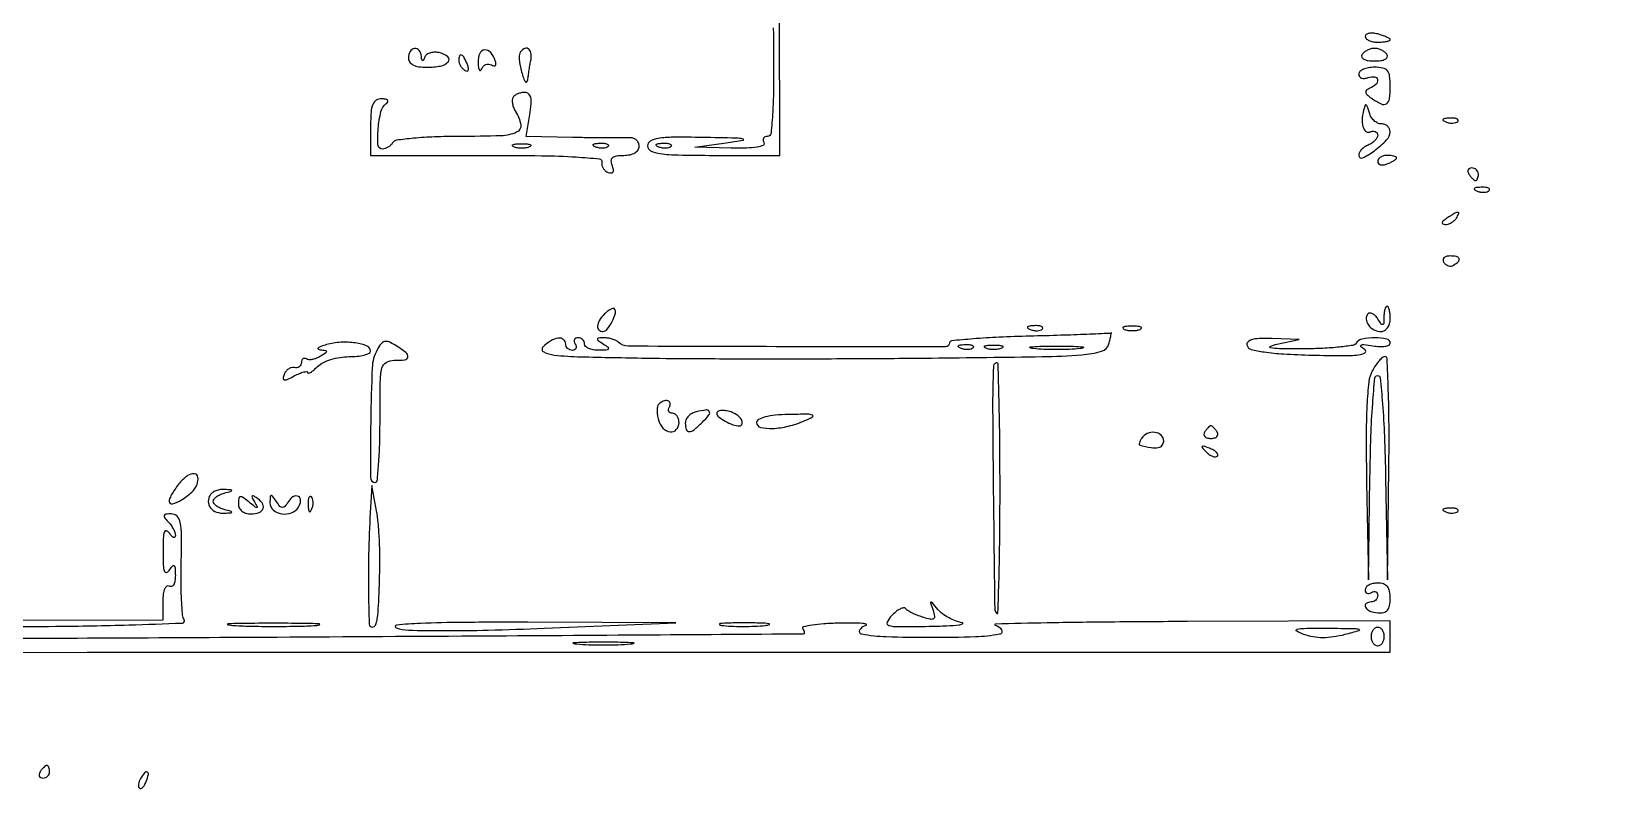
# Model space of a CAD drawing. Extents: x 73 to 574, y 12 to 350.
# Drawn here: x 325.1 to 574, y 12 to 132.7 of the extents above; entities that cross this region are included whole.
import ezdxf

# ---------------------------------------------------------------- set-up
doc = ezdxf.new("R2010")
doc.units = 0
doc.header["$MEASUREMENT"] = 0

msp = doc.modelspace()

# ---------------------------------------------------------------- linework, layer by layer
for points in [[(127, 33.990846), (334, 34.004731), (541, 34.018616), (541, 36.509308), (541, 39), (508.75, 38.883999, 0.001349), (496.501255, 38.806883, 0.00245), (486.4875, 38.667734, 0.000945), (478.271899, 38.497766, 0.869755), (478.25, 38.310674, -0.19937), (479.251143, 37.550879, -0.516884), (478.941583, 36.868892, -0.040072), (475.083024, 36.440895, -0.007592), (468, 36.333333, -0.007647), (460.928054, 36.441496, -0.039829), (457.054654, 36.870089, -0.518497), (456.747964, 37.548981, -0.199358), (457.75, 38.302668, 0.733757), (457.7582, 38.456004, 0.071334), (457.178781, 38.582987, 0.017266), (455.600158, 38.644252, 0.006185), (453.347979, 38.625992, 0.011613), (451.020343, 38.524205, 0.021454), (449.138543, 38.316698, 0.020457), (447.781443, 38.050579, 0.510302), (447.656996, 37.75, -0.033157), (447.811495, 37.456738, -0.059401), (447.89183, 37.196969, -0.092016), (447.891406, 37.008542, -0.291164), (447.809017, 36.920532, -0.061394), (447.55126, 36.887076, -0.000003), (421.853007, 36.721675, -0.000138), (393.500312, 36.547191, -0.000083), (359.882072, 36.355166, -0.000413), (308.217915, 36.111291, -0.004035)], [(442.97791, 133.25, -0.00346), (443.026356, 125.031142, -0.013317), (442.885086, 119.924779, -0.012215), (442.616467, 116.519454, -0.384315), (442.040467, 116, 0.09655), (441.646094, 115.92313, 0.174307), (441.403823, 115.70625, 0.171311), (441.352707, 115.381601, 0.092869), (441.5, 115, -0.4538), (441.374107, 114.590767, -0.064932), (440.420705, 114.305581, -0.034755), (438.735788, 114.150998, -0.012262), (436.309017, 114.157104), (430.5, 114.314207), (435.5, 115, 0.006845), (438.167958, 115.403215, 0.823996), (438.173503, 115.596339, 0.049627), (437.040138, 115.735213, 0.0012), (431.75, 115.842896, 0.005945), (427.077873, 115.871222, 0.036631), (424.682149, 115.681429, 0.090863), (423.437594, 115.250245, 0.270323), (423, 114.5, 0.292894), (423.493462, 113.729875, 0.072458), (425.001586, 113.285682, 0.030617), (427.864049, 113.054595, 0.004835), (433.509516, 113), (444.019033, 113), (443.96195, 137, 0.001766)], [(311.019096, 38.034936, 0.001555), (328.975295, 38.134142, 0.005379), (340.599406, 38.359592, 0.002222), (349.09486, 38.653615, 0.574333), (349.381371, 39.191946, -0.117955), (349.130177, 39.953135, -0.007925), (348.973229, 42.255109, -0.011047), (348.889462, 45.034306, -0.008034), (348.914297, 48.127352, 0.005862), (348.970032, 52.631492, 0.049177), (348.771985, 54.65371, 0.147372), (348.256808, 55.622984, 0.200011), (347.352022, 56, 0.027082), (346.497962, 55.953707, 0.263705), (346.215005, 55.75, 0.281427), (346.254595, 55.414641, 0.029815), (346.8, 54.8, -0.039453), (347.258071, 54.263313, -0.035771), (347.643002, 53.644062, -0.037648), (347.906094, 53.037719, -0.087398), (347.984687, 52.55, -0.172502), (347.889554, 52.294333, -0.33739), (347.689119, 52.249062, -0.112638), (347.375355, 52.48907, -0.029944), (347, 53, 0.184642), (346.575695, 53.310597, 0.400857), (346.251146, 53.135074, 0.068582), (346.071648, 52.123316, 0.009659), (346.030626, 50, 0.009659), (346.071648, 47.876684, 0.068582), (346.251146, 46.864926, 0.400857), (346.575695, 46.689403, 0.184642), (347, 47, -0.025105), (347.516117, 47.716964, -0.418214), (347.780177, 47.744645, -0.210879), (347.949135, 47.40984, -0.011265), (347.984687, 46.190983, -0.040942), (347.920527, 45.339472, -0.092833), (347.704655, 44.733417, -0.175006), (347.379619, 44.461317, -0.229941), (347, 44.5, 0.29278), (346.608974, 44.493718, 0.147967), (346.281831, 44.098382, 0.070787), (346.066569, 43.27647, 0.028711), (346, 42.118118), (346, 39.118203), (309.5, 39.074309)]]:
    msp.add_lwpolyline(points, format="xyb")
for points in [[(537, 131.90638, 0.206609), (537.149557, 131.559898, 0.082769), (537.5875, 131.266249, 0.063112), (538.234359, 131.066544, 0.043375), (539, 131, 0.018041), (539.766644, 131.027671, 0.029316), (540.4125, 131.112615, 0.029396), (540.890445, 131.233718, 0.326917), (541, 131.383369, 0.269386), (540.897136, 131.560437, 0.023188), (540.4125, 131.807757, 0.025621), (539.766387, 132.061542, 0.016817), (539, 132.289749, 0.040966), (538.233678, 132.424365, 0.070464), (537.5875, 132.392877, 0.106581), (537.157535, 132.210205, 0.24384)], [(385, 128.5, 0.150693), (385.199239, 127.853935, 0.12588), (385.740164, 127.377508, 0.083267), (386.651999, 127.089949, 0.034849), (387.940983, 127, 0.045364), (390.125703, 127.198623, 0.162968), (391.334983, 127.866222, 0.428661), (391.28339, 128.639031, 0.110047), (390.0367, 129.280152, 0.058323), (389.259612, 129.389078, 0.070343), (388.528237, 129.302593, 0.083241), (387.952449, 129.042515, 0.148917), (387.626895, 128.643842, -0.019703), (387.402294, 128.15219, -0.335346), (387.252172, 128.078604, -0.320558), (387.134305, 128.202861, -0.018882), (387.078947, 128.75, 0.151538), (386.7296, 129.667361, 0.262231), (385.997122, 129.971223, 0.231455), (385.279257, 129.506444, 0.136162)], [(396.078947, 127.833333, 0.020304), (396.140646, 127.00586, 0.095997), (396.283477, 126.554434, 0.445506), (396.467502, 126.510427, 0.147067), (396.664358, 126.756231, -0.091329), (396.93732, 127.186451, -0.112484), (397.328816, 127.453849, -0.119777), (397.777825, 127.515656, -0.11347), (398.215142, 127.367035, 0.084655), (398.583884, 127.217756, 0.272128), (398.825904, 127.296786, 0.208212), (398.917145, 127.578495, 0.056162), (398.817232, 128.048304, 0.095185), (398.088345, 129.346659, 0.241485), (397.118821, 129.751495, 0.27853), (396.334156, 129.189376, 0.110368)], [(402.716542, 129.25, 0.12468), (402.606319, 128.80618, 0.025), (402.651185, 127.985938, 0.024996), (402.802962, 127.012116, 0.021057), (403.057845, 126, 0.019669), (403.356659, 125.122302, 0.09421), (403.6342, 124.675, 0.453975), (403.839549, 124.680077, 0.145219), (403.976831, 125, -0.006451), (404.068189, 125.699732, -0.003321), (404.199674, 126.573437, -0.0033), (404.346886, 127.470733, -0.004982), (404.488027, 128.25, 0.097455), (404.482573, 129.30841, 0.217705), (404.020048, 129.945221, 0.278104), (403.340578, 129.925788, 0.127738)], [(536.5, 129, 0.259199), (536.482113, 128.614279, 0.162984), (536.809017, 128.286475, 0.081563), (537.511996, 128.068338, 0.034543), (538.5, 128, 0.034543), (539.488004, 128.068338, 0.081563), (540.190983, 128.286475, 0.162984), (540.517887, 128.614279, 0.259199), (540.5, 129, 0.085235), (540.161812, 129.382774, 0.053414), (539.657561, 129.70625, 0.051777), (539.074463, 129.925853, 0.064269), (538.5, 130, 0.064269), (537.925537, 129.925853, 0.051777), (537.342439, 129.70625, 0.053414), (536.838188, 129.382774, 0.085235)], [(393, 128.059017, 0.088797), (393.072509, 127.65395, 0.053277), (393.290385, 127.21498, 0.051183), (393.610411, 126.810572, 0.061454), (393.988546, 126.507079, 0.1144), (394.325929, 126.393111, 0.32948), (394.525685, 126.512472, 0.155351), (394.556862, 126.868281, 0.036408), (394.381557, 127.448062, 0.029964), (393.894727, 128.51997, 0.168622), (393.441482, 128.942608, 0.444011), (393.117673, 128.798253, 0.079093)], [(536, 125.893011, 0.158089), (536.121257, 125.519085, 0.151946), (536.440625, 125.280284, 0.112257), (536.926101, 125.22328, 0.06502), (537.5, 125.361626, -0.117839), (538.500926, 125.494329, -0.343135), (538.972635, 125.0425, -0.242943), (538.711313, 124.281611, -0.094747), (537.75, 123.659464, 0.068328), (537.228916, 123.35979, 0.274217), (537.098943, 123.031686, 0.172412), (537.313735, 122.63811, 0.02856), (538, 122.091444, 0.038178), (539.544492, 121.167244, 0.263216), (540.394547, 121.211355, 0.225558), (540.882387, 121.9886, 0.029212), (541, 124, 0.030103), (540.902765, 125.613599, 0.144586), (540.541667, 126.45, 0.173074), (539.824437, 126.873428, 0.047675), (538.5, 127, 0.042346), (537.542888, 126.918794, 0.06197), (536.734375, 126.674822, 0.081387), (536.186274, 126.316301, 0.2103)], [(401.625, 122.202254, 0.131214), (401.501528, 121.79244, 0.054724), (401.546664, 121.212247, 0.049042), (401.73572, 120.56691, 0.045296), (402.05067, 119.952254, -0.100316), (402.84723, 117.861965, -0.342747), (402.198775, 116.664386, -0.095997), (399.726152, 116.104393, -0.007828), (393.059017, 116, 0.009181), (389.166117, 115.928509, 0.014426), (385.828131, 115.709309, 0.009291), (383.121314, 115.402115, 0.225099), (382.5, 115, -0.064557), (382.189074, 114.617473, -0.051832), (381.768309, 114.29375, -0.053422), (381.307132, 114.07355, -0.084884), (380.877013, 114, -0.396125), (380.17737, 114.657457, -0.037029), (380.208102, 117.245434, -0.037393), (380.646252, 119.949284, -0.177264), (381.5, 121.234687, 0.114236), (381.744438, 121.519256, 0.327951), (381.70735, 121.762025, 0.157676), (381.375158, 121.931864, 0.037791), (380.75, 121.984687, 0.138828), (379.887232, 121.74856, 0.165413), (379.346372, 121.1063, 0.078215), (379.07023, 119.847402, 0.014956), (379, 117.5), (379, 113), (397.5, 113, -0.003294), (406.159529, 112.942945, -0.012098), (411.636261, 112.738176, -0.010031), (415.346009, 112.434686, -0.448907), (415.75, 111.875, 0.109334), (415.749598, 111.410651, 0.086873), (415.940825, 110.945767, 0.082071), (416.291782, 110.551488, 0.08225), (416.75068, 110.29144, 0.086393), (417.240129, 110.202845, 0.270916), (417.518719, 110.36325, 0.18078), (417.583372, 110.759962, 0.042591), (417.393691, 111.41644, -0.085124), (417.244904, 112.163585, -0.22491), (417.459645, 112.650024, -0.146509), (418.071317, 112.924402, -0.032691), (419.226345, 113, 0.049754), (420.221882, 113.09931, 0.085181), (420.998425, 113.399435, 0.112369), (421.489, 113.868096, 0.147159), (421.666667, 114.45868, 0.11004), (421.544745, 115.005959, 0.107783), (421.201563, 115.454467, 0.10288), (420.687685, 115.733791, 0.091929), (420.083333, 115.800236, -0.017714), (419.093609, 115.762199, -0.001899), (416.796982, 115.76406, -0.002336), (414.061318, 115.789451, -0.001878), (411.119158, 115.841556), (403.738315, 116), (404.306287, 119.5, 0.019282), (404.513704, 121.187285, 0.077962), (404.439508, 122.218108, 0.161969), (404.095565, 122.780844, 0.177075), (403.496146, 123, 0.052325), (402.932426, 122.940845, 0.048512), (402.378026, 122.765662, 0.051919), (401.913781, 122.50796, 0.102033)], [(537.032668, 121, 0.057388), (536.595579, 119.387544, 0.074733), (536.594248, 117.859988, 0.125715), (536.999241, 116.897895, 0.333792), (537.67436, 116.705282, -0.06667), (538.18147, 116.825766, -0.114255), (538.610593, 116.770798, -0.152295), (538.89307, 116.552836, -0.154036), (539, 116.213978, -0.12721), (538.890079, 115.788921, -0.063761), (538.559375, 115.338644, -0.057041), (538.073678, 114.932844, -0.053965), (537.5, 114.638374, 0.058059), (536.926395, 114.337999, 0.058994), (536.440625, 113.91517, 0.065055), (536.11059, 113.43971, 0.119781), (536, 112.9847, 0.550811), (536.611473, 112.598037, 0.051401), (538.469811, 113.726625, 0.037148), (540.417345, 115.444248, 0.189379), (540.968575, 116.75, 0.114178), (540.870822, 117.226756, 0.103024), (540.571683, 117.632812, 0.096372), (540.115684, 117.905157, 0.086777), (539.573324, 118, -0.112012), (538.993792, 118.131478, -0.075733), (538.431396, 118.514062, -0.07028), (537.971018, 119.081133, -0.071619), (537.689326, 119.75, 0.016531), (537.499683, 120.388602, 0.040515), (537.307787, 120.839063, 0.104597), (537.148725, 121.030949, 0.502211)], [(549.8125, 118.316886, 0.051402), (550.359369, 118.160852, 0.05415), (550.916927, 118.123424, 0.060344), (551.402231, 118.202593, 0.126455), (551.729167, 118.395833, 0.296942), (551.77538, 118.614691, 0.208169), (551.592839, 118.799335, 0.077125), (551.112848, 118.910055, 0.028489), (550.416667, 118.921053, 0.018894), (549.670344, 118.862007, 0.168741), (549.37858, 118.720685, 0.470617), (549.395823, 118.538436, 0.054073)], [(404.25, 114.337719, -0.057986), (403.679992, 114.181385, -0.037979), (403, 114.12966, -0.037979), (402.320008, 114.181385, -0.057986), (401.75, 114.337719, -0.174857), (401.540618, 114.525001, -0.447206), (401.601562, 114.693942, -0.078554), (402.10856, 114.810911, -0.017491), (403, 114.842105, -0.017491), (403.89144, 114.810911, -0.078554), (404.398438, 114.693942, -0.447206), (404.459382, 114.525001, -0.174857)], [(416.729167, 114.395833, -0.126455), (416.402231, 114.202593, -0.060344), (415.916927, 114.123424, -0.05415), (415.359369, 114.160852, -0.051402), (414.8125, 114.316886, -0.054073), (414.395823, 114.538436, -0.470617), (414.37858, 114.720685, -0.168741), (414.670344, 114.862007, -0.018894), (415.416667, 114.921053, -0.028489), (416.112848, 114.910055, -0.077125), (416.592839, 114.799335, -0.208169), (416.77538, 114.614691, -0.296942)], [(426.729167, 114.395833, -0.126455), (426.402231, 114.202593, -0.060344), (425.916927, 114.123424, -0.05415), (425.359369, 114.160852, -0.051402), (424.8125, 114.316886, -0.054073), (424.395823, 114.538436, -0.470617), (424.37858, 114.720685, -0.168741), (424.670344, 114.862007, -0.018894), (425.416667, 114.921053, -0.028489), (426.112848, 114.910055, -0.077125), (426.592839, 114.799335, -0.208169), (426.77538, 114.614691, -0.296942)], [(539, 112.031385, 0.184534), (539.122486, 111.710807, 0.147206), (539.440625, 111.516384, 0.100118), (539.925634, 111.488865, 0.055937), (540.5, 111.638374, 0.02136), (541.074558, 111.887494, 0.030395), (541.559375, 112.160341, 0.030693), (541.912889, 112.420671, 0.222225), (542, 112.606989, 0.289661), (541.903916, 112.758929, 0.046727), (541.559375, 112.884553, 0.039339), (541.074824, 112.971531, 0.024748), (540.5, 113, 0.062722), (539.926468, 112.92777, 0.08088), (539.440625, 112.715469, 0.098158), (539.115494, 112.400789, 0.152681)], [(553.5, 110, 0.029505), (553.768994, 109.617226, 0.035638), (554.066025, 109.29375, 0.038439), (554.34829, 109.065539, 0.151918), (554.559017, 109, 0.210953), (554.727648, 109.07446, 0.081139), (554.870461, 109.29375, 0.061769), (554.967655, 109.617151, 0.042167), (555, 110, 0.105053), (554.918938, 110.381556, 0.099167), (554.688914, 110.70625, 0.09642), (554.345238, 110.923877, 0.093332), (553.940983, 111, 0.108972), (553.586039, 110.921712, 0.182303), (553.3746, 110.70625, 0.161196), (553.343488, 110.3821, 0.082592)], [(554.8125, 107.316886, 0.051402), (555.359369, 107.160852, 0.05415), (555.916927, 107.123424, 0.060344), (556.402231, 107.202593, 0.126455), (556.729167, 107.395833, 0.296942), (556.77538, 107.614691, 0.208169), (556.592839, 107.799335, 0.077125), (556.112848, 107.910055, 0.028489), (555.416667, 107.921053, 0.018894), (554.670344, 107.862007, 0.168741), (554.37858, 107.720685, 0.470617), (554.395823, 107.538436, 0.054073)], [(550, 103, 0.027275), (549.445888, 102.597454, 0.147021), (549.239151, 102.292684, 0.37991), (549.327599, 102.095709, 0.102799), (549.690983, 102.015313, 0.074131), (550.192374, 102.083483, 0.053889), (550.713662, 102.298248, 0.054031), (551.175433, 102.618541, 0.075854), (551.5, 103, 0.034464), (551.886554, 103.734105, 0.541951), (551.758161, 103.931144, 0.136158), (551.281145, 103.798791, 0.008108)], [(549.510081, 95.983688, 0.090427), (549.820631, 95.639411, 0.095498), (550.22714, 95.434921, 0.099685), (550.665803, 95.401101, 0.108373), (551.069098, 95.542705, 0.050477), (551.838655, 96.13314, 0.315493), (551.933879, 96.592818, 0.25701), (551.519563, 96.914842, 0.039415), (550.440983, 97, 0.067432), (549.890269, 96.925389, 0.140899), (549.524436, 96.701458, 0.190788), (549.397824, 96.36964, 0.136093)], [(416.183333, 87.783333, 0.05162), (415.366236, 86.777536, 0.119354), (415.042368, 85.866368, 0.228167), (415.260421, 85.259077, 0.19684), (415.893011, 85, 0.233853), (416.603661, 85.351603, 0.047063), (417.372702, 86.584142, 0.047131), (417.890698, 87.92126, 0.271598), (417.706872, 88.626461, 0.276799), (417.497024, 88.679, 0.052723), (417.118998, 88.519127, 0.042823), (416.661435, 88.212071, 0.027197)], [(539.984687, 87.25, -0.012258), (539.952752, 86.290329, -0.316514), (539.799661, 86.097435, -0.321396), (539.568858, 86.177801, -0.012468), (539.03906, 86.97104, 0.050682), (538.634892, 87.486257, 0.082329), (538.189764, 87.8177, 0.117288), (537.777113, 87.919662, 0.201182), (537.454237, 87.787571, 0.220462), (537.158715, 86.981528, 0.141984), (537.519795, 86.035596, 0.113091), (538.427117, 85.273167, 0.11896), (539.559017, 85, 0.137622), (540.108519, 85.154167, 0.100183), (540.576711, 85.5875, 0.086062), (540.891917, 86.235643, 0.070352), (541, 87, 0.023598), (540.963805, 87.766472, 0.037669), (540.853125, 88.4125, 0.04382), (540.693564, 88.874473, 0.295869), (540.5, 89, 0.275949), (540.306114, 88.884175, 0.051904), (540.142377, 88.485938, 0.042419), (540.026834, 87.920543, 0.027018)], [(483.75, 84.252791, 0.005291), (478.861157, 84.081174, 0.008786), (474.745071, 83.82052, 0.003071), (471.270511, 83.517629, 0.386873), (470.999176, 83.220123, -0.414003), (470.329494, 82.55149, -0.00035), (445.018863, 82.579949, -0.000493), (419.949165, 82.650407, -0.197926), (418.350522, 83.316145, 0.087682), (417.976622, 83.577738, 0.037221), (417.402445, 83.794619, 0.03536), (416.739689, 83.940085, 0.03878), (416.083333, 83.984687, 0.012454), (415.179786, 83.953433, 0.372664), (415.028476, 83.805851, 0.267923), (415.134129, 83.580916, 0.008598), (416, 83, -0.023197), (416.728886, 82.479509, -0.409657), (416.762149, 82.218347, -0.220444), (416.444209, 82.050422, -0.011293), (415.25, 82.015313, -0.042523), (414.388595, 82.082804, -0.062416), (413.660937, 82.298248, -0.082215), (413.167975, 82.618823, -0.210568), (413, 83, 0.105053), (412.918938, 83.381556, 0.099167), (412.688914, 83.70625, 0.09642), (412.345238, 83.923877, 0.093332), (411.940983, 84, 0.108972), (411.586039, 83.921712, 0.182303), (411.3746, 83.70625, 0.161196), (411.343488, 83.3821, 0.082592), (411.5, 83, -0.082592), (411.656512, 82.6179, -0.161196), (411.6254, 82.29375, -0.182303), (411.413961, 82.078288, -0.108972), (411.059017, 82, -0.093332), (410.654762, 82.076123, -0.09642), (410.311086, 82.29375, -0.099167), (410.081062, 82.618444, -0.105053), (410, 83, 0.230898), (409.646542, 83.724592, 0.201166), (408.825412, 83.948384, 0.107775), (407.627045, 83.516811, 0.05631), (406.380413, 82.52327, 0.509019), (406.502798, 81.746526, 0.091765), (408.166788, 81.250278, 0.020834), (412.415644, 80.973067, 0.002034), (422.701842, 80.77327, 0.002763), (431.446227, 80.687338, 0.001113), (443.391403, 80.662543, 0.001101), (456.255028, 80.69279, 0.001395), (468.141231, 80.780066, 0.001161), (485.680833, 80.998502, 0.016243), (491.985511, 81.29667, 0.047744), (495.139671, 81.854865, 0.267212), (496.297611, 83.030066, 0.004438), (496.484422, 83.771248, 0.009027), (496.615499, 84.357491, 0.009343), (496.691576, 84.76803, 0.793237), (496.65638, 84.782668, -0.230115), (496.486746, 84.691157, -0.000332), (492.800624, 84.537367, -0.002564), (488.649652, 84.388264, -0.001567)], [(483.8125, 85.316886, 0.051402), (484.359369, 85.160852, 0.05415), (484.916927, 85.123424, 0.060344), (485.402231, 85.202593, 0.126455), (485.729167, 85.395833, 0.296942), (485.77538, 85.614691, 0.208169), (485.592839, 85.799335, 0.077125), (485.112848, 85.910055, 0.028489), (484.416667, 85.921053, 0.018894), (483.670344, 85.862007, 0.168741), (483.37858, 85.720685, 0.470617), (483.395823, 85.538436, 0.054073)], [(498.75, 85.337719, 0.057986), (499.320008, 85.181385, 0.037979), (500, 85.12966, 0.037979), (500.679992, 85.181385, 0.057986), (501.25, 85.337719, 0.174857), (501.459382, 85.525001, 0.447206), (501.398438, 85.693942, 0.078554), (500.89144, 85.810911, 0.017491), (500, 85.842105, 0.017491), (499.10856, 85.810911, 0.078554), (498.601562, 85.693942, 0.447206), (498.540618, 85.525001, 0.174857)], [(372, 82.904076, 0.016786), (371.119216, 82.623563, 0.086402), (370.675, 82.372591, 0.500559), (370.682795, 82.195698, 0.131261), (371, 82.084367, -0.015776), (371.832893, 81.994012, -0.360793), (371.983401, 81.828737, -0.258257), (371.866957, 81.593303, -0.010492), (371.047746, 81.05067, -0.045296), (370.43309, 80.73572, -0.049042), (369.787753, 80.546664, -0.054724), (369.20756, 80.501528, -0.131214), (368.797746, 80.625, 0.111548), (368.494014, 80.72951, 0.183592), (368.234338, 80.662119, 0.15914), (368.059818, 80.426791, 0.080793), (368, 80.059017, -0.112234), (367.91266, 79.674818, -0.125728), (367.669531, 79.384524, -0.118598), (367.304309, 79.235525, -0.092747), (366.875, 79.25, 0.117345), (366.408207, 79.24302, 0.087205), (365.936325, 79.03085, 0.080117), (365.531438, 78.648787, 0.076442), (365.259298, 78.152894, 0.060173), (365.113759, 77.528851, 0.407636), (365.291084, 77.302816, 0.144122), (365.770799, 77.377695, 0.012572), (366.884298, 77.938078, -0.021106), (367.696211, 78.329468, -0.040886), (368.378513, 78.559565, -0.0625), (368.849011, 78.615675, -0.412416), (369, 78.463755, 0.480538), (369.12791, 78.361398, 0.082587), (369.461607, 78.496942, 0.040529), (369.967615, 78.867156, 0.018187), (370.571429, 79.428571, -0.08308), (371.417167, 80.031865, -0.037349), (372.688393, 80.538393, -0.035644), (374.143466, 80.884085, -0.040521), (375.571429, 81, 0.024332), (376.885338, 81.063978, 0.038737), (377.992857, 81.259505, 0.045681), (378.78194, 81.541725, 0.291896), (379, 81.883423, 0.309207), (378.447871, 82.690877, 0.056681), (376.60438, 83.177395, 0.050359), (374.255966, 83.281157, 0.054624)], [(380.029769, 82.055624, 0.112683), (379.259059, 79.237741, 0.007318), (379.020757, 70.70557, 0.00385), (378.970872, 61.777459, 0.41387), (379.75, 61.000705, 0.385143), (380.050904, 61.273371, 0.005638), (380.279688, 63.865058, 0.01198), (380.446066, 67.012488, 0.007213), (380.5, 70.750705, -0.003508), (380.54398, 77.018493, -0.053696), (380.80566, 79.164781, -0.203547), (381.484119, 80.094874, -0.144555), (382.75, 80.420599, 0.035129), (384.432043, 80.479419, 0.349817), (384.900993, 80.941674, 0.263214), (384.606079, 81.648677, 0.025657), (383.029769, 82.749336, 0.034229), (381.929706, 83.335835, 0.163593), (381.231234, 83.403849, 0.174625), (380.660108, 83.035347, 0.040178)], [(474.729167, 82.395833, -0.126455), (474.402231, 82.202593, -0.060344), (473.916927, 82.123424, -0.05415), (473.359369, 82.160852, -0.051402), (472.8125, 82.316886, -0.054073), (472.395823, 82.538436, -0.470617), (472.37858, 82.720685, -0.168741), (472.670344, 82.862007, -0.018894), (473.416667, 82.921053, -0.028489), (474.112848, 82.910055, -0.077125), (474.592839, 82.799335, -0.208169), (474.77538, 82.614691, -0.296942)], [(479.25, 82.337719, -0.057986), (478.679992, 82.181385, -0.037979), (478, 82.12966, -0.037979), (477.320008, 82.181385, -0.057986), (476.75, 82.337719, -0.174857), (476.540618, 82.525001, -0.447206), (476.601562, 82.693942, -0.078554), (477.10856, 82.810911, -0.017491), (478, 82.842105, -0.017491), (478.89144, 82.810911, -0.078554), (479.398438, 82.693942, -0.447206), (479.459382, 82.525001, -0.174857)], [(491.75, 82.271532, -0.016375), (490.042668, 82.149287, -0.009683), (488, 82.109723, -0.009683), (485.957332, 82.149287, -0.016375), (484.25, 82.271532, -0.095407), (483.778855, 82.41442, -0.741699), (483.804688, 82.548567, -0.021699), (485.311593, 82.640349, -0.00436), (488, 82.663794, -0.00436), (490.688407, 82.640349, -0.021699), (492.195312, 82.548567, -0.741699), (492.221145, 82.41442, -0.095407)], [(518.247728, 82.75, 0.254896), (518.884537, 82.154939, 0.026881), (520.951035, 81.73903, 0.022286), (524.041159, 81.428065, 0.007445), (528.581061, 81.242557, 0.004867), (533.358869, 81.165081, 0.026143), (535.957575, 81.284171, 0.102826), (536.972125, 81.601346, 0.548618), (537, 82.070846, -0.029186), (536.33498, 82.614024, -0.521016), (536.366006, 82.845764, -0.152095), (536.807986, 82.923998, -0.00796), (538.25, 82.716961, 0.029035), (539.304034, 82.610709, 0.048682), (540.192188, 82.659496, 0.066541), (540.80529, 82.839154, 0.29647), (541, 83.138672, 0.358485), (540.459992, 83.795059, 0.048617), (538.552629, 83.98024, 0.046668), (536.53653, 83.790894, 0.210611), (535.584456, 83.136652, -0.220722), (535.063565, 82.793335, -0.010381), (532.923581, 82.518988, -0.015475), (530.293598, 82.31926, -0.010346), (527.275439, 82.246327, -0.0032), (523.39361, 82.2577, -0.040064), (521.931562, 82.388778, -0.749139), (521.903535, 82.630574, -0.046742), (523, 82.978033), (526.5, 83.736718), (522.166667, 83.868359, 0.015721), (520.166868, 83.866217, 0.061445), (518.948365, 83.675513, 0.14618), (518.356469, 83.297554, 0.263966)], [(477.976744, 79.5, 0.012849), (477.82777, 72.332633, 0.001805), (477.953901, 57.535937, 0.000206), (478.162602, 40.902767, 0.195547), (478.453488, 40.213178, 0.656564), (478.67553, 40.300978, 0.001111), (478.839462, 45.751163, 0.00442), (478.960869, 52.137441, 0.002542), (479, 59.833333, 0.002323), (478.964068, 67.566215, 0.003874), (478.853125, 74.076042, 0.000604), (478.704258, 79.801225, 0.406268), (478.5, 80, 0.097896), (478.307373, 79.96192, 0.093354), (478.140044, 79.853125, 0.093308), (478.023698, 79.690857, 0.097681)], [(538.138179, 78.75, 0.095729), (537.595493, 76.989439, 0.014495), (537.30284, 73.299215, 0.012638), (537.174642, 68.146982, 0.004882), (537.247262, 61), (537.556124, 45.5), (537.778062, 61.75, -0.004838), (537.932738, 68.377903, -0.010133), (538.207333, 73.527417, -0.004667), (538.546356, 77.608955, -0.387458), (538.975229, 78, -0.386173), (539.403989, 77.610808, -0.004569), (539.764134, 73.507063, -0.010076), (540.064825, 68.35051, -0.004889), (540.251794, 61.75), (540.553131, 45.5), (540.776565, 63.25, 0.004387), (540.802513, 70.056152, 0.007314), (540.690254, 75.785938, 0.002138), (540.501728, 80.681187, 0.401742), (540.16898, 81, 0.174154), (539.771347, 80.857169, 0.036731), (539.229636, 80.339062, 0.034375), (538.65846, 79.611429, 0.026734)], [(424.775429, 73.442095, 0.151482), (424.594089, 73.097751, 0.04103), (424.530595, 72.477585, 0.037599), (424.57206, 71.726491, 0.031377), (424.725393, 70.942095, 0.122614), (425.433436, 69.645379, 0.174954), (426.585843, 69.044549, 0.246339), (427.57587, 69.404664, 0.186848), (428, 70.5, 0.06887), (427.920655, 71.073318, 0.085131), (427.688914, 71.559375, 0.099915), (427.344827, 71.884374, 0.140337), (426.940983, 72, -0.108972), (426.586039, 72.078288, -0.182303), (426.3746, 72.29375, -0.161196), (426.343488, 72.6179, -0.082592), (426.5, 73, 0.19376), (426.603564, 73.600448, 0.284274), (426.242515, 73.975848, 0.160652), (425.504538, 73.925859, 0.100128)], [(430.75, 72.242607, 0.073357), (430.081205, 71.986801, 0.073159), (429.514063, 71.548609, 0.078984), (429.131952, 71.001043, 0.11339), (429, 70.426676, 0.076143), (429.156969, 69.401903, 0.340217), (429.623148, 69.075427, 0.163138), (430.40501, 69.377198, 0.02341), (431.690476, 70.547619, 0.022653), (432.76423, 71.723339, 0.309711), (432.815878, 72.27046, 0.307486), (432.323496, 72.519095, 0.022468)], [(434, 72.013369, 0.231401), (434.276892, 71.447111, 0.037294), (435.329582, 70.747375, 0.040417), (436.560712, 70.180807, 0.087854), (437.581787, 70, 0.330829), (438.029087, 70.332332, 0.228179), (437.927072, 70.981565, 0.094517), (437.101847, 71.794325, 0.083578), (436, 72.289749, 0.035903), (435.233455, 72.432409, 0.062468), (434.5875, 72.424305, 0.094621), (434.154273, 72.277847, 0.270341)], [(440.333333, 70.517978, 0.34957), (440.93978, 69.756556, 0.066659), (442.830094, 69.581182, 0.050847), (445.371125, 69.945018, 0.040386), (448, 70.829503, 0.024274), (449.222941, 71.426022, 0.641122), (449.203175, 71.700922, 0.091684), (448.424128, 71.839422, 0.003373), (445.416667, 71.798341, 0.017379), (443.281448, 71.680441, 0.039227), (441.685449, 71.409222, 0.055091), (440.642825, 71.020564, 0.283204)], [(511.5, 69, 0.146489), (511.397987, 68.620597, 0.191582), (511.538811, 68.29375, 0.134005), (511.925364, 68.072951, 0.063222), (512.5, 68, 0.063222), (513.074636, 68.072951, 0.134005), (513.461189, 68.29375, 0.191582), (513.602013, 68.620597, 0.146489), (513.5, 69, 0.025622), (513.235369, 69.382847, 0.032351), (512.951311, 69.70625, 0.033983), (512.686704, 69.937141, 0.163822), (512.5, 70, 0.163822), (512.313296, 69.937141, 0.033983), (512.048689, 69.70625, 0.032351), (511.764631, 69.382847, 0.025622)], [(501.5, 68, 0.024465), (501.285131, 67.610999, 0.044078), (501.154287, 67.271275, 0.062476), (501.115545, 67.022916, 0.353185), (501.190983, 66.923489, 0.020168), (503.021036, 66.547975, 0.08392), (504.143537, 66.554031, 0.179292), (504.757462, 66.911811, 0.1738), (505, 67.588484, 0.208973), (504.601216, 68.500969, 0.158745), (503.598541, 68.963125, 0.135381), (502.387971, 68.777581, 0.150115)], [(511.733333, 65.875912, 0.043285), (512.246577, 65.441312, 0.063152), (512.768815, 65.162781, 0.082976), (513.220211, 65.072099, 0.20742), (513.526461, 65.193128, 0.278911), (513.59249, 65.461316, 0.120343), (513.395085, 65.789051, 0.070189), (512.940734, 66.133723, 0.036269), (512.293128, 66.435707, 0.008399), (511.336218, 66.78179, 0.286372), (511.111181, 66.729672, 0.400052), (511.106486, 66.536448, 0.011214)], [(348.678379, 60.937342, 0.022842), (348.035951, 60.113708, 0.025137), (347.493024, 59.260067, 0.02565), (347.107154, 58.490789, 0.10378), (347, 57.980095, 0.498801), (347.518229, 57.589866, 0.06745), (348.978097, 58.232457, 0.048961), (350.593868, 59.453623, 0.115346), (351.437016, 60.696463, 0.124828), (351.574816, 61.858477, 0.351871), (351.023522, 62.386435, 0.179695), (349.926213, 62.08452, 0.059722)], [(353.5, 59, 0.14749), (353.219502, 57.948574, 0.16214), (353.583667, 56.962113, 0.13984), (354.52828, 56.290887, 0.102458), (355.809017, 56.116001, 0.003272), (356.866595, 56.195509, 0.420376), (356.942842, 56.287269, 0.309854), (356.851261, 56.395223, 0.002679), (355.75, 56.689326, -0.042954), (355.080344, 56.927314, -0.05393), (354.514063, 57.262982, -0.063987), (354.125831, 57.639914, -0.169692), (354, 58, -0.169692), (354.125831, 58.360086, -0.063987), (354.514063, 58.737018, -0.05393), (355.080344, 59.072686, -0.042954), (355.75, 59.310674, 0.002679), (356.851261, 59.604777, 0.309854), (356.942842, 59.712731, 0.420376), (356.866595, 59.804491, 0.003272), (355.809017, 59.883999, 0.05589), (355.116356, 59.854077, 0.052748), (354.433213, 59.672175, 0.056793), (353.860183, 59.374507, 0.106566)], [(379.001265, 57, 0.008719), (378.706316, 50.410248, 0.010096), (378.661719, 44.128906, 0.003389), (378.774282, 38.464486, 0.406123), (379.25, 38.00079, 0.291687), (379.770968, 38.332201, 0.074755), (380.067521, 39.335611, 0.023709), (380.257535, 41.424352, 0.002067), (380.466285, 46.75, 0.012643), (380.490625, 49.244155, 0.009511), (380.395868, 51.985937, 0.00963), (380.207896, 54.562407, 0.021769), (379.943498, 56.5), (379.219131, 60.5)], [(358, 57.622445, 0.111853), (358.146674, 56.974991, 0.11138), (358.558177, 56.452806, 0.099021), (359.199427, 56.115575, 0.071811), (360, 56, 0.085839), (361.295778, 56.224107, 0.232395), (361.92885, 56.874899, 0.245419), (361.783176, 57.74219, 0.092635), (360.845492, 58.595492, 0.032214), (360.356881, 58.85559, 0.415798), (360.182124, 58.789144, 0.226889), (360.18907, 58.530649, 0.017326), (360.53745, 57.904508, -0.009209), (360.991516, 57.118717, -0.558848), (360.925426, 57.001574, -0.177912), (360.684159, 57.079986, -0.003784), (359.691958, 57.872445, 0.014496), (358.72429, 58.61192, 0.194971), (358.299233, 58.715225, 0.332946), (358.058993, 58.473006, 0.034637)], [(363.015313, 57.75, 0.221793), (363.527287, 56.627063, 0.140061), (364.861188, 56.01822, 0.124466), (366.439167, 56.173002, 0.169544), (367.541119, 57.066531, 0.1176), (367.880996, 58.094038, 0.29308), (367.528171, 58.763771, 0.273486), (366.73912, 58.749425, 0.112315), (365.945627, 57.97104, -0.027559), (365.378774, 57.187715, -0.229999), (364.993327, 57.007602, -0.221623), (364.603998, 57.196244, -0.025631), (364.015313, 58, 0.011267), (363.442285, 58.831449, 0.306546), (363.204108, 58.918371, 0.328172), (363.047735, 58.729529, 0.012169)], [(369.078947, 57.416667, 0.018894), (369.137993, 56.670344, 0.168741), (369.279315, 56.37858, 0.470617), (369.461564, 56.395823, 0.054073), (369.683114, 56.8125, 0.051402), (369.839148, 57.359369, 0.05415), (369.876576, 57.916927, 0.060344), (369.797407, 58.402231, 0.126455), (369.604167, 58.729167, 0.296942), (369.385309, 58.77538, 0.208169), (369.200665, 58.592839, 0.077125), (369.089945, 58.112848, 0.028489)], [(549.8125, 56.316886, 0.051402), (550.359369, 56.160852, 0.05415), (550.916927, 56.123424, 0.060344), (551.402231, 56.202593, 0.126455), (551.729167, 56.395833, 0.296942), (551.77538, 56.614691, 0.208169), (551.592839, 56.799335, 0.077125), (551.112848, 56.910055, 0.028489), (550.416667, 56.921053, 0.018894), (549.670344, 56.862007, 0.168741), (549.37858, 56.720685, 0.470617), (549.395823, 56.538436, 0.054073)], [(537, 43.940983, 0.108972), (537.078288, 43.586039, 0.182303), (537.29375, 43.3746, 0.161196), (537.6179, 43.343488, 0.082592), (538, 43.5, -0.082592), (538.3821, 43.656512, -0.161196), (538.70625, 43.6254, -0.182303), (538.921712, 43.413961, -0.108972), (539, 43.059017, -0.093332), (538.923877, 42.654762, -0.09642), (538.70625, 42.311086, -0.099167), (538.381556, 42.081062, -0.105053), (538, 42, 0.148672), (537.167119, 41.746751, 0.395299), (537.039067, 41.193729, 0.166993), (537.766166, 40.563043, 0.077251), (539, 40.274953, 0.070308), (539.950788, 40.337032, 0.163099), (540.560351, 40.693315, 0.136647), (540.89763, 41.397104, 0.043849), (541, 42.562149, 0.047379), (540.891378, 43.705883, 0.125066), (540.544901, 44.445269, 0.146905), (539.928996, 44.859455, 0.075215), (539, 45, 0.050979), (538.234725, 44.92177, 0.070927), (537.5875, 44.688914, 0.09101), (537.152336, 44.345219, 0.182172)], [(461.75, 39.805004, 0.088615), (461.073584, 38.801627, 0.457382), (461.32457, 38.270657, 0.069232), (462.754516, 38.07929, 0.003091), (467.75, 38.136182, 0.005629), (470.572584, 38.217574, 0.017052), (472.489062, 38.360012, 0.100354), (473.029659, 38.532182, 0.70681), (473, 38.706923, -0.047421), (471.941353, 38.996354, -0.034189), (470.827669, 39.507112, -0.034764), (469.826677, 40.145684, -0.061063), (469.115467, 40.820741, 0.002587), (468.214554, 41.901987, 0.268444), (468.03883, 41.965421, 0.455807), (467.96731, 41.845391, 0.003795), (468.359175, 40.684609, -0.036719), (468.610725, 39.738096, -0.296492), (468.447801, 39.341871, -0.209292), (467.951939, 39.245692, -0.020363), (466.743708, 39.569391, -0.018987), (465.848088, 39.886662, -0.021203), (465.012214, 40.260765, -0.02109), (464.332778, 40.636717, -0.095862), (464, 40.939786, 0.283798), (463.681562, 41.065791, 0.072843), (463.132812, 40.882911, 0.052212), (462.456863, 40.448265, 0.031283)], [(357.291588, 38.257502, 0.00796), (360.342947, 38.148573, 0.005002), (363.911868, 38.11374, 0.005021), (367.425385, 38.14988, 0.009156), (370.291588, 38.260682, 0.078783), (370.877154, 38.38806, 0.808064), (370.857529, 38.509731, 0.010669), (368.166435, 38.591202, 0.002293), (363.5, 38.61146, 0.002213), (358.842228, 38.589703, 0.011964), (356.313779, 38.506173, 0.875674), (356.304715, 38.386221, 0.039068)], [(383.068153, 37.898335, 0.081562), (385.025404, 37.523122, 0.005884), (390.557456, 37.440834, 0.007355), (397.679094, 37.523482, 0.003815), (406.568153, 37.825348), (427.5, 38.69613), (404, 38.769118, 0.002447), (393.609712, 38.750547, 0.008724), (386.961169, 38.590095, 0.01431), (383.121875, 38.320152, 0.79658)], [(434.727696, 38.278268, 0.02012), (436.234338, 38.152063, 0.010546), (438.11537, 38.110215, 0.010474), (440.048239, 38.148479, 0.015806), (441.727696, 38.270202, 0.062969), (442.351289, 38.416037, 0.78507), (442.335636, 38.550546, 0.026082), (441.006031, 38.645979, 0.004587), (438.5, 38.67186, 0.004873), (435.985512, 38.650253, 0.021409), (434.504386, 38.559569, 0.613017), (434.45162, 38.422293, 0.180442)], [(533.778089, 36.803951, -0.028781), (531.976492, 36.434503, -0.037135), (530.292236, 36.315598, -0.040178), (528.72619, 36.447564, -0.046411), (527.278089, 36.828356, -0.041128), (526.137249, 37.354477, -0.672265), (526.175649, 37.654612, -0.062738), (527.306779, 37.80767, -0.003235), (531, 37.8177, -0.001416), (535.262087, 37.789623, -0.085325), (536.014168, 37.653034, -0.722705), (536.007345, 37.430886, -0.007171)], [(540, 36.5, -0.064853), (539.925306, 35.926543, -0.082425), (539.70625, 35.440625, -0.098894), (539.381354, 35.115568, -0.148195), (539, 35, -0.148195), (538.618646, 35.115568, -0.098894), (538.29375, 35.440625, -0.082425), (538.074694, 35.926543, -0.064853), (538, 36.5, -0.064853), (538.074694, 37.073457, -0.082425), (538.29375, 37.559375, -0.098894), (538.618646, 37.884432, -0.148195), (539, 38, -0.148195), (539.381354, 37.884432, -0.098894), (539.70625, 37.559375, -0.082425), (539.925306, 37.073457, -0.064853)], [(420.25, 35.267795, -0.014123), (418.315088, 35.148488, -0.008335), (416, 35.109894, -0.008335), (413.684912, 35.148488, -0.014123), (411.75, 35.267795, -0.084525), (411.223005, 35.407127, -0.76997), (411.245313, 35.538141, -0.018707), (412.952816, 35.627723, -0.003751), (416, 35.650586, -0.003751), (419.047184, 35.627723, -0.018707), (420.754687, 35.538141, -0.76997), (420.776995, 35.407127, -0.084525)], [(326.5, 15, 0.082592), (326.343488, 14.6179, 0.161196), (326.3746, 14.29375, 0.182303), (326.586039, 14.078288, 0.108972), (326.940983, 14, 0.093332), (327.345238, 14.076123, 0.09642), (327.688914, 14.29375, 0.099167), (327.918938, 14.618444, 0.105053), (328, 15, 0.042167), (327.967655, 15.382849, 0.061769), (327.870461, 15.70625, 0.081139), (327.727648, 15.92554, 0.210953), (327.559017, 16, 0.151918), (327.34829, 15.934461, 0.038439), (327.066025, 15.70625, 0.035638), (326.768994, 15.382774, 0.029505)], [(342.458881, 13.933469, 0.049364), (342.242038, 13.490157, 0.059701), (342.133355, 13.040231, 0.070517), (342.142323, 12.651151, 0.156651), (342.276326, 12.390341, 0.281567), (342.50546, 12.335123, 0.118528), (342.786868, 12.507038, 0.069269), (343.083816, 12.899181, 0.035865), (343.345077, 13.456872, 0.029555), (343.696703, 14.564815, 0.344086), (343.525317, 14.954259, 0.36195), (343.120758, 14.871774, 0.030391)]]:
    msp.add_lwpolyline(points, format="xyb", close=True)

doc.saveas('drawing.dxf')
